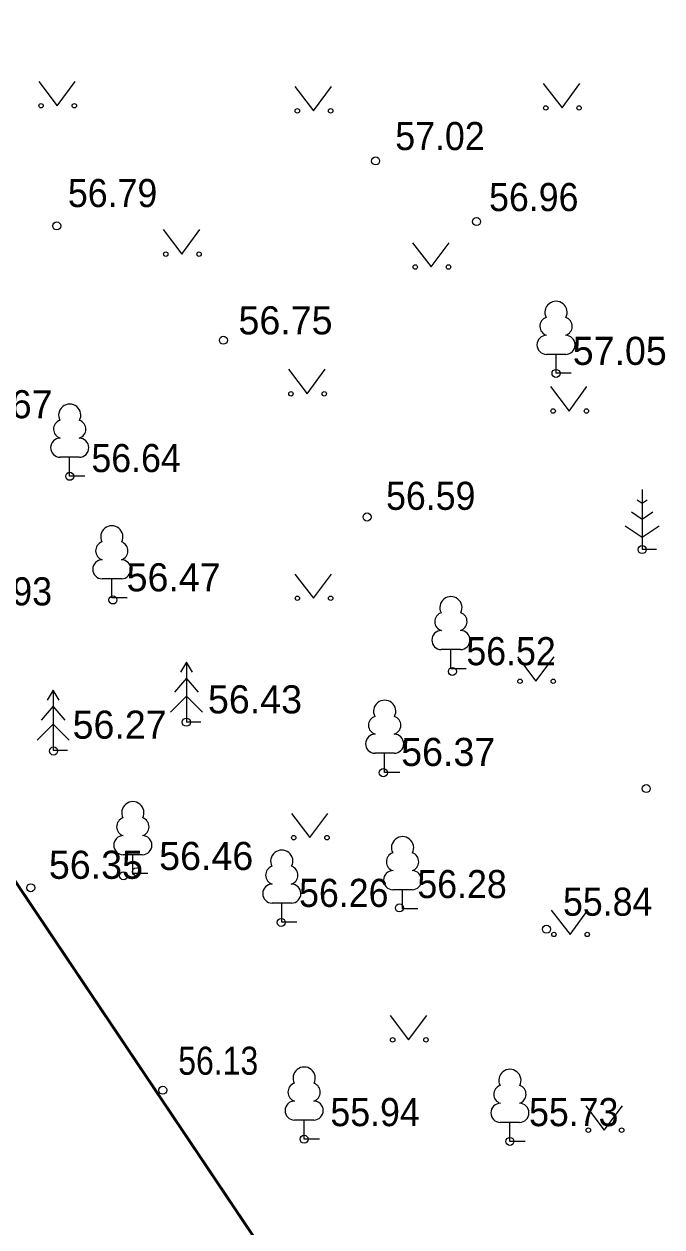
# Model space of a CAD drawing. Extents: x 640302 to 640713, y 6455972 to 6456281.
# Drawn here: x 640371.95 to 640387.83, y 6456194.19 to 6456224.15 of the extents above; entities that cross this region are included whole.
import ezdxf
from ezdxf.enums import TextEntityAlignment as Align

# ---------------------------------------------------------------- set-up
doc = ezdxf.new("R2010")
doc.units = 0
doc.header["$LTSCALE"] = 0.28
for name, color, linetype, lineweight in [('1', 7, 'Continuous', 13), ('10', 7, 'Continuous', 13), ('2', 7, 'Continuous', 13), ('23', 7, 'Continuous', 13)]:
    doc.layers.add(name, color=color, linetype=linetype, lineweight=lineweight)

msp = doc.modelspace()

# ---------------------------------------------------------------- linework, layer by layer
at = {"layer": '1'}
msp.add_lwpolyline([(640360, 6456220.25), (640343.4, 6456209.16), (640360.67, 6456181.77), (640369.37, 6456175.52), (640383.5, 6456185.22)], close=True, dxfattribs=at)
at = {"layer": '10'}
for p, q in [((640372.31, 6456222.72), (640372.77, 6456222.11)), ((640372.77, 6456222.11), (640373.22, 6456222.72)), ((640378.69, 6456222.59), (640379.15, 6456221.99)), ((640379.15, 6456221.99), (640379.6, 6456222.59)), ((640384.87, 6456222.67), (640385.34, 6456222.06)), ((640385.34, 6456222.06), (640385.78, 6456222.67)), ((640375.41, 6456219.03), (640375.87, 6456218.42)), ((640375.87, 6456218.42), (640376.32, 6456219.03)), ((640381.62, 6456218.7), (640382.08, 6456218.1)), ((640382.08, 6456218.1), (640382.53, 6456218.7)), ((640385.43, 6456215.92), (640384.95, 6456215.92)), ((640378.53, 6456215.55), (640378.99, 6456214.94)), ((640378.99, 6456214.94), (640379.44, 6456215.55)), ((640385.05, 6456215.12), (640385.52, 6456214.51)), ((640385.52, 6456214.51), (640385.96, 6456215.12)), ((640373.32, 6456213.36), (640372.84, 6456213.36)), ((640387.33, 6456212.56), (640387.33, 6456211.06)), ((640386.91, 6456211.65), (640387.33, 6456211.37)), ((640387.33, 6456211.37), (640387.76, 6456211.65)), ((640387.69, 6456211.06), (640387.33, 6456211.06)), ((640374.37, 6456210.33), (640373.89, 6456210.33)), ((640378.69, 6456210.45), (640379.15, 6456209.85)), ((640379.15, 6456209.85), (640379.6, 6456210.45)), ((640382.81, 6456208.57), (640382.33, 6456208.57)), ((640375.99, 6456208.26), (640375.99, 6456206.76)), ((640384.23, 6456208.39), (640384.69, 6456207.78)), ((640384.69, 6456207.78), (640385.14, 6456208.39)), ((640372.67, 6456207.56), (640372.67, 6456206.06)), ((640376.35, 6456206.76), (640375.99, 6456206.76)), ((640373.03, 6456206.06), (640372.67, 6456206.06)), ((640381.16, 6456205.99), (640380.68, 6456205.99)), ((640378.6, 6456204.49), (640379.06, 6456203.89)), ((640378.6, 6456204.49), (640379.06, 6456203.89)), ((640379.06, 6456203.89), (640379.51, 6456204.49)), ((640379.06, 6456203.89), (640379.51, 6456204.49)), ((640374.89, 6456203.46), (640374.41, 6456203.46)), ((640381.61, 6456202.59), (640381.13, 6456202.59)), ((640378.6, 6456202.25), (640378.12, 6456202.25)), ((640385.07, 6456202.08), (640385.54, 6456201.47)), ((640385.54, 6456201.47), (640385.98, 6456202.08)), ((640381.06, 6456199.46), (640381.52, 6456198.85)), ((640381.52, 6456198.85), (640381.97, 6456199.46)), ((640385.93, 6456197.21), (640386.39, 6456196.6)), ((640386.39, 6456196.6), (640386.84, 6456197.21)), ((640379.16, 6456196.85), (640378.68, 6456196.85)), ((640384.28, 6456196.79), (640383.8, 6456196.79))]:
    msp.add_line(p, q, dxfattribs=at)
msp.add_lwpolyline([(640374.29, 6456259.24), (640400.98, 6456225.23), (640421.78, 6456197.9), (640400.66, 6456192.23), (640383.55, 6456185.14), (640360.05, 6456220.22)], close=True, dxfattribs=at)
for points in [[(640385.57, 6456215.45), (640385.19, 6456215.45), (640385.19, 6456215.92)], [(640373.46, 6456212.89), (640373.08, 6456212.89), (640373.08, 6456213.36)], [(640387.46, 6456212.29), (640387.33, 6456212.21), (640387.21, 6456212.29)], [(640387.6, 6456211.99), (640387.33, 6456211.81), (640387.07, 6456211.99)], [(640374.51, 6456209.86), (640374.13, 6456209.86), (640374.13, 6456210.33)], [(640382.95, 6456208.09), (640382.57, 6456208.09), (640382.57, 6456208.57)], [(640376.14, 6456208.01), (640375.99, 6456208.26), (640375.84, 6456208.01)], [(640376.29, 6456207.51), (640375.99, 6456207.86), (640375.69, 6456207.51)], [(640372.82, 6456207.31), (640372.67, 6456207.56), (640372.52, 6456207.31)], [(640376.39, 6456207.01), (640375.99, 6456207.41), (640375.59, 6456207.01)], [(640372.97, 6456206.81), (640372.67, 6456207.16), (640372.37, 6456206.81)], [(640373.07, 6456206.31), (640372.67, 6456206.71), (640372.27, 6456206.31)], [(640381.3, 6456205.51), (640380.92, 6456205.51), (640380.92, 6456205.99)], [(640375.03, 6456202.99), (640374.65, 6456202.99), (640374.65, 6456203.46)], [(640381.75, 6456202.11), (640381.37, 6456202.11), (640381.37, 6456202.59)], [(640378.74, 6456201.78), (640378.36, 6456201.78), (640378.36, 6456202.25)], [(640379.3, 6456196.38), (640378.92, 6456196.38), (640378.92, 6456196.85)], [(640384.42, 6456196.32), (640384.04, 6456196.32), (640384.04, 6456196.79)]]:
    msp.add_lwpolyline(points, dxfattribs=at)
for centre in [(640372.3689, 6456222.1144), (640373.1977, 6456222.1144), (640378.7497, 6456221.9872), (640379.5784, 6456221.9872), (640384.9343, 6456222.0593), (640385.7631, 6456222.0593), (640375.4739, 6456218.4186), (640376.3027, 6456218.4186), (640381.6839, 6456218.0973), (640382.5127, 6456218.0973), (640378.5898, 6456214.9402), (640379.4186, 6456214.9402), (640385.1169, 6456214.5116), (640385.9456, 6456214.5116), (640378.7504, 6456209.8471), (640379.5792, 6456209.8471), (640384.2915, 6456207.7805), (640385.1203, 6456207.7805), (640378.6595, 6456203.8853), (640378.6595, 6456203.8853), (640379.4883, 6456203.8853), (640379.4883, 6456203.8853), (640385.1373, 6456201.475), (640385.966, 6456201.475), (640381.1221, 6456198.8504), (640381.9509, 6456198.8504), (640385.9938, 6456196.6008), (640386.8226, 6456196.6008)]:
    msp.add_circle(centre, 0.055, dxfattribs=at)
for centre, radius, start, end in [((640385.1891, 6456216.9674), 0.277, 332.5799, 207.4201), ((640385.0191, 6456216.62), 0.2326, 109.02174, 253.14154), ((640385.3592, 6456216.62), 0.2326, 286.85082, 70.98591), ((640384.9516, 6456216.1599), 0.2375, 90.0016, 269.39529), ((640385.4266, 6456216.1599), 0.2375, 270.6047, 89.9984), ((640373.0822, 6456214.4051), 0.277, 332.5799, 207.4201), ((640372.9122, 6456214.0577), 0.2326, 109.02174, 253.14154), ((640373.2523, 6456214.0577), 0.2326, 286.85082, 70.98591), ((640372.8447, 6456213.5976), 0.2375, 90.0016, 269.39529), ((640373.3197, 6456213.5976), 0.2375, 270.6047, 89.9984), ((640374.1299, 6456211.377), 0.277, 332.5799, 207.4201), ((640373.9599, 6456211.0296), 0.2326, 109.02174, 253.14154), ((640374.3, 6456211.0296), 0.2326, 286.85082, 70.98591), ((640373.8924, 6456210.5695), 0.2375, 90.0016, 269.39529), ((640374.3674, 6456210.5695), 0.2375, 270.6047, 89.9984), ((640382.5721, 6456209.6139), 0.277, 332.5799, 207.4201), ((640382.4021, 6456209.2665), 0.2326, 109.02174, 253.14154), ((640382.7422, 6456209.2665), 0.2326, 286.85082, 70.98591), ((640382.3347, 6456208.8064), 0.2375, 90.0016, 269.39529), ((640382.8096, 6456208.8064), 0.2375, 270.6047, 89.9984), ((640380.9229, 6456207.0318), 0.277, 332.5799, 207.4201), ((640380.7528, 6456206.6844), 0.2326, 109.02174, 253.14154), ((640381.093, 6456206.6844), 0.2326, 286.85082, 70.98591), ((640380.6854, 6456206.2243), 0.2375, 90.0016, 269.39529), ((640381.1604, 6456206.2243), 0.2375, 270.6047, 89.9984), ((640374.6538, 6456204.5056), 0.277, 332.5799, 207.4201), ((640374.4837, 6456204.1581), 0.2326, 109.02174, 253.14154), ((640374.8239, 6456204.1581), 0.2326, 286.85082, 70.98591), ((640374.4163, 6456203.6981), 0.2375, 90.0016, 269.39529), ((640374.8913, 6456203.6981), 0.2375, 270.6047, 89.9984), ((640381.3683, 6456203.6336), 0.277, 332.5799, 207.4201), ((640378.3616, 6456203.2993), 0.277, 332.5799, 207.4201), ((640381.1983, 6456203.2862), 0.2326, 109.02174, 253.14154), ((640381.5384, 6456203.2862), 0.2326, 286.85082, 70.98591), ((640378.1916, 6456202.9519), 0.2326, 109.02174, 253.14154), ((640378.5317, 6456202.9519), 0.2326, 286.85082, 70.98591), ((640381.1308, 6456202.8261), 0.2375, 90.0016, 269.39529), ((640381.6058, 6456202.8261), 0.2375, 270.6047, 89.9984), ((640378.1241, 6456202.4918), 0.2375, 90.0016, 269.39529), ((640378.5991, 6456202.4918), 0.2375, 270.6047, 89.9984), ((640378.9184, 6456197.8956), 0.277, 332.5799, 207.4201), ((640384.041, 6456197.8399), 0.277, 332.5799, 207.4201), ((640378.7484, 6456197.5482), 0.2326, 109.02174, 253.14154), ((640379.0885, 6456197.5482), 0.2326, 286.85082, 70.98591), ((640383.8709, 6456197.4925), 0.2326, 109.02174, 253.14154), ((640384.2111, 6456197.4925), 0.2326, 286.85082, 70.98591), ((640378.6809, 6456197.0881), 0.2375, 90.0016, 269.39529), ((640379.1559, 6456197.0881), 0.2375, 270.6047, 89.9984), ((640383.8035, 6456197.0324), 0.2375, 90.0016, 269.39529), ((640384.2785, 6456197.0324), 0.2375, 270.6047, 89.9984)]:
    msp.add_arc(centre, radius, start, end, dxfattribs=at)
at = {"layer": '2'}
for centre in [(640380.697, 6456220.739), (640372.761, 6456219.122), (640383.21, 6456219.229), (640376.908, 6456216.273), (640385.1891, 6456215.4474), (640373.0822, 6456212.8851), (640380.4842, 6456211.8714), (640387.3336, 6456211.0612), (640374.159, 6456209.805), (640382.61, 6456208.025), (640375.9856, 6456206.7617), (640372.679, 6456206.044), (640380.89, 6456205.504), (640387.435, 6456205.107), (640374.422, 6456202.937), (640374.745, 6456203.035), (640372.112, 6456202.636), (640381.291, 6456202.136), (640378.348, 6456201.773), (640384.952, 6456201.605), (640375.399, 6456197.596), (640378.9184, 6456196.3756), (640384.041, 6456196.3199)]:
    msp.add_circle(centre, 0.1, dxfattribs=at)
at = {"layer": '23'}
msp.add_line((640362.38, 6456216.74), (640383.59, 6456185.14), dxfattribs=at)

# ---------------------------------------------------------------- texts
at = {"layer": '1'}
for s, width, p in [('57.02', 0.95, (640382.3, 6456221.01)), ('56.79', 0.95, (640374.15, 6456219.59)), ('56.96', 0.95, (640384.635, 6456219.49)), ('56.64', 0.95, (640374.735, 6456212.99)), ('56.59', 0.95, (640382.07, 6456212.05)), ('56.93', 0.95, (640371.53, 6456209.67)), ('56.52', 0.95, (640384.07, 6456208.18)), ('56.28', 0.95, (640382.85, 6456202.38)), ('56.26', 0.95, (640379.905, 6456202.16)), ('56.13', 0.85, (640376.78, 6456197.98)), ('55.94', 0.95, (640380.685, 6456196.7))]:
    msp.add_text(s, height=0.7, dxfattribs=dict(at, width=width)).set_placement(p, align=Align.CENTER)
for s, p in [('56.75', (640378.455, 6456216.42)), ('57.05', (640386.775, 6456215.66)), ('56.67', (640371.485, 6456214.33)), ('56.47', (640375.67, 6456210.02)), ('56.43', (640377.695, 6456206.98)), ('56.27', (640374.325, 6456206.35)), ('56.37', (640382.505, 6456205.67)), ('56.46', (640376.48, 6456203.08)), ('56.35', (640373.735, 6456202.86))]:
    msp.add_text(s, height=0.7, dxfattribs=at).set_placement(p, align=Align.CENTER)
at = {"layer": '10', "width": 0.95}
for s, p in [('55.84', (640386.475, 6456201.94)), ('55.73', (640385.63, 6456196.7))]:
    msp.add_text(s, height=0.7, dxfattribs=at).set_placement(p, align=Align.CENTER)

doc.saveas('drawing.dxf')
